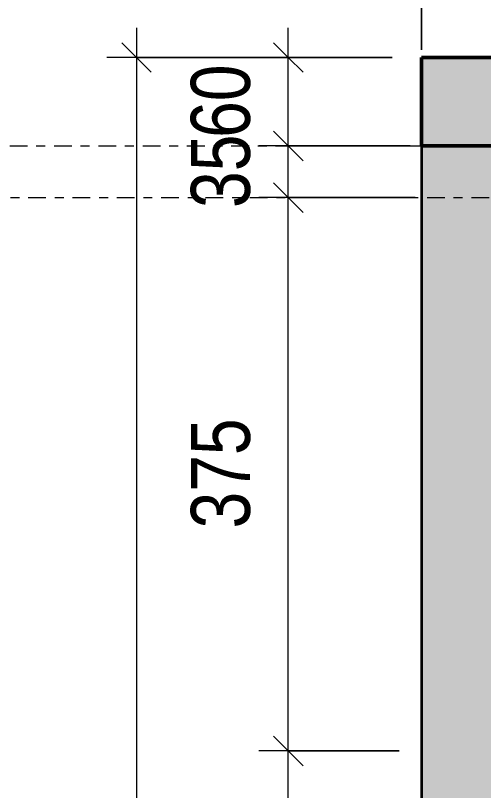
# Model space of a CAD drawing. Header units: millimetres. Extents: x -3813 to 49427, y -492 to 6205.
# Drawn here: x 5853 to 6170, y 1998 to 2523 of the extents above; entities that cross this region are included whole.
import ezdxf

# ---------------------------------------------------------------- set-up
doc = ezdxf.new("R2010")
doc.units = ezdxf.units.MM
doc.linetypes.add('Centre', pattern=[30, 12, -6, 6, -6])
for name, color, linetype, lineweight in [('A-_ANOT----_D', 7, 'Continuous', 9), ('A-_ANOT----_D-20', 7, 'Continuous', 9), ('A-_FLOR----_E', 7, 'Continuous', 18), ('A-_FLORLEVL_E', 7, 'Continuous', 9), ('A-_FLORPATT_E', 7, 'Continuous', 50), ('A-_WALL----_E', 1, 'Continuous', 18), ('A-_WALL----_H', 1, 'Continuous', 35)]:
    doc.layers.add(name, color=color, linetype=linetype, lineweight=lineweight)
doc.styles.add('Arial_1', font='arial.ttf', dxfattribs={"width": 0.8, "height": 40})
doc.dimstyles.new('BSS_Diagonal_2_0mm_Arial_Left', dxfattribs={"dimscale": 304.8, "dimtxt": 40.810376, "dimasz": 0.065617, "dimexe": 0.065617, "dimexo": 0.065617, "dimgap": 0.045932, "dimtad": 1, "dimdec": 0, "dimzin": 0, "dimdsep": 46, "dimtxsty": 'Arial_1', "dimblk1": 'OBLIQUE', "dimblk2": 'OBLIQUE', "dimsah": 1, "dimcen": 0.09, "dimdle": 0.065617, "dimazin": 0, "dimtfac": 1, "dimtdec": 4, "dimtix": 1, "dimtmove": 0, "dimatfit": 3, "dimfxl": 1, "dimtvp": 1, "dimtolj": 1, "dimtzin": 0, "dimarcsym": 2})
doc.dimstyles.new('BSS_Diagonal_2_0mm_Arial_Right', dxfattribs={"dimscale": 304.8, "dimtxt": 40.810376, "dimasz": 0.065617, "dimexe": 0.065617, "dimexo": 0.065617, "dimgap": 0.045932, "dimtad": 1, "dimdec": 0, "dimzin": 0, "dimdsep": 46, "dimtxsty": 'Arial_1', "dimblk1": 'OBLIQUE', "dimblk2": 'OBLIQUE', "dimsah": 1, "dimcen": 0.09, "dimdle": 0.065617, "dimazin": 0, "dimtfac": 1, "dimtdec": 4, "dimtix": 1, "dimtmove": 0, "dimatfit": 3, "dimfxl": 1, "dimtvp": 1, "dimtolj": 1, "dimtzin": 0, "dimarcsym": 2})

# ---------------------------------------------------------------- blocks, each defined once
blk = doc.blocks.new('DIMBLOCK71-ELEVATION C')
at = {"layer": 'A-_ANOT----_D-20', "lineweight": 18}
for p, q in [((6038.13, 2025), (6028.13, 2035)), ((6038.13, 2025), (6048.13, 2015)), ((6038.13, 1425), (6028.13, 1435)), ((6038.13, 1425), (6048.13, 1415))]:
    blk.add_line(p, q, dxfattribs=at)
at = {"layer": 'A-_ANOT----_D-20'}
for p, q in [((6113.21, 2025), (6018.13, 2025)), ((6038.13, 1425), (6038.13, 2025)), ((6038.13, 2025), (6113.21, 2025)), ((6094.67, 1425), (6018.13, 1425)), ((6038.13, 1425), (6094.67, 1425))]:
    blk.add_line(p, q, dxfattribs=at)
at = {"layer": 'A-_ANOT----_D-20', "color": 0, "insert": (5972.2, 1688.27), "char_height": 40, "width": 88.1504, "attachment_point": 1, "rotation": 90, "line_spacing_factor": 0.941778, "style": 'Arial_1'}
blk.add_mtext('600', dxfattribs=at)
blk = doc.blocks.new('_Oblique')
at = {"color": 0, "linetype": 'ByBlock', "lineweight": -2}
blk.add_line((-0.5, -0.5), (0.5, 0.5), dxfattribs=at)
blk = doc.blocks.new('DIMBLOCK72-ELEVATION C')
at = {"layer": 'A-_ANOT----_D-20', "lineweight": 18}
for p, q in [((6038.13, 2400), (6028.13, 2410)), ((6038.13, 2400), (6048.13, 2390)), ((6038.13, 2025), (6028.13, 2035)), ((6038.13, 2025), (6048.13, 2015))]:
    blk.add_line(p, q, dxfattribs=at)
at = {"layer": 'A-_ANOT----_D-20'}
for p, q in [((6124.13, 2400), (6018.13, 2400)), ((6038.13, 2025), (6038.13, 2400)), ((6038.13, 2400), (6124.13, 2400)), ((6113.21, 2025), (6018.13, 2025)), ((6038.13, 2025), (6113.21, 2025))]:
    blk.add_line(p, q, dxfattribs=at)
at = {"layer": 'A-_ANOT----_D-20', "color": 0, "insert": (5972.2, 2175.77), "char_height": 40, "width": 88.1504, "attachment_point": 1, "rotation": 90, "line_spacing_factor": 0.941778, "style": 'Arial_1'}
blk.add_mtext('375', dxfattribs=at)
blk = doc.blocks.new('DIMBLOCK73-ELEVATION C')
at = {"layer": 'A-_ANOT----_D-20', "lineweight": 18}
for p, q in [((6038.13, 2435), (6028.13, 2445)), ((6038.13, 2435), (6048.13, 2425)), ((6038.13, 2400), (6028.13, 2410)), ((6038.13, 2400), (6048.13, 2390))]:
    blk.add_line(p, q, dxfattribs=at)
at = {"layer": 'A-_ANOT----_D-20'}
for p, q in [((6120.7, 2435), (6018.13, 2435)), ((6038.13, 2400), (6038.13, 2435)), ((6038.13, 2435), (6120.7, 2435)), ((6124.13, 2400), (6018.13, 2400)), ((6038.13, 2400), (6124.13, 2400))]:
    blk.add_line(p, q, dxfattribs=at)
at = {"layer": 'A-_ANOT----_D-20', "color": 0, "insert": (5972.2, 2393.01), "char_height": 40, "width": 58.7669, "attachment_point": 1, "rotation": 90, "line_spacing_factor": 0.941778, "style": 'Arial_1'}
blk.add_mtext('35', dxfattribs=at)
blk = doc.blocks.new('DIMBLOCK74-ELEVATION C')
at = {"layer": 'A-_ANOT----_D-20'}
for p, q in [((6038.13, 2435), (6038.13, 2515)), ((6108.45, 2495), (6018.13, 2495)), ((6038.13, 2495), (6108.45, 2495)), ((6120.7, 2435), (6018.13, 2435)), ((6038.13, 2435), (6120.7, 2435))]:
    blk.add_line(p, q, dxfattribs=at)
at = {"layer": 'A-_ANOT----_D-20', "lineweight": 18}
for p, q in [((6038.13, 2495), (6028.13, 2505)), ((6038.13, 2495), (6048.13, 2485)), ((6038.13, 2435), (6028.13, 2445)), ((6038.13, 2435), (6048.13, 2425))]:
    blk.add_line(p, q, dxfattribs=at)
at = {"layer": 'A-_ANOT----_D-20', "color": 0, "insert": (5972.2, 2440.51), "char_height": 40, "width": 58.7669, "attachment_point": 1, "rotation": 90, "line_spacing_factor": 0.941778, "style": 'Arial_1'}
blk.add_mtext('60', dxfattribs=at)
blk = doc.blocks.new('DIMBLOCK101-ELEVATION C')
at = {"layer": 'A-_ANOT----_D-20'}
for p, q in [((6128.45, 2518.78), (6128.45, 2696.05)), ((6198.45, 2569.12), (6198.45, 2696.05)), ((6108.45, 2676.05), (6198.45, 2676.05)), ((6128.45, 2676.05), (6128.45, 2518.78)), ((6198.45, 2676.05), (6198.45, 2569.12))]:
    blk.add_line(p, q, dxfattribs=at)
at = {"layer": 'A-_ANOT----_D-20', "lineweight": 18}
for p, q in [((6128.45, 2676.05), (6138.45, 2686.05)), ((6198.45, 2676.05), (6208.45, 2686.05)), ((6128.45, 2676.05), (6118.45, 2666.05)), ((6198.45, 2676.05), (6188.45, 2666.05))]:
    blk.add_line(p, q, dxfattribs=at)
at = {"layer": 'A-_ANOT----_D-20', "color": 0, "insert": (6138.97, 2741.97), "char_height": 40, "width": 58.7669, "attachment_point": 1, "line_spacing_factor": 0.941778, "style": 'Arial_1'}
blk.add_mtext('70', dxfattribs=at)
blk = doc.blocks.new('DIMBLOCK105-ELEVATION C')
at = {"layer": 'A-_ANOT----_D-20'}
for p, q in [((6128.45, 2500.24), (6128.45, 2796.3)), ((9028.45, 2500.24), (9028.45, 2796.3)), ((6108.45, 2776.3), (9048.45, 2776.3)), ((6128.45, 2776.3), (6128.45, 2500.24)), ((9028.45, 2776.3), (9028.45, 2500.24))]:
    blk.add_line(p, q, dxfattribs=at)
at = {"layer": 'A-_ANOT----_D-20', "lineweight": 18}
for p, q in [((6128.45, 2776.3), (6138.45, 2786.3)), ((9028.45, 2776.3), (9038.45, 2786.3)), ((6128.45, 2776.3), (6118.45, 2766.3)), ((9028.45, 2776.3), (9018.45, 2766.3))]:
    blk.add_line(p, q, dxfattribs=at)
at = {"layer": 'A-_ANOT----_D-20', "color": 0, "insert": (7401.4, 2842.23), "char_height": 40, "width": 424.9302, "attachment_point": 1, "line_spacing_factor": 0.941778, "style": 'Arial_1'}
blk.add_mtext('EXTERNAL: 2900', dxfattribs=at)
blk = doc.blocks.new('DIMBLOCK106-ELEVATION C')
at = {"layer": 'A-_ANOT----_D-20'}
for p, q in [((5935.4, 2515), (5935.4, -180)), ((6108.45, 2495), (5915.4, 2495)), ((5935.4, 2495), (6108.45, 2495)), ((6113.21, -160), (5915.4, -160)), ((5935.4, -160), (6113.21, -160))]:
    blk.add_line(p, q, dxfattribs=at)
at = {"layer": 'A-_ANOT----_D-20', "lineweight": 18}
for p, q in [((5935.4, 2495), (5925.4, 2505)), ((5935.4, 2495), (5945.4, 2485)), ((5935.4, -160), (5925.4, -150)), ((5935.4, -160), (5945.4, -170))]:
    blk.add_line(p, q, dxfattribs=at)
at = {"layer": 'A-_ANOT----_D-20', "color": 0, "insert": (5869.47, 865.5), "char_height": 40, "width": 724.7923, "attachment_point": 1, "rotation": 90, "line_spacing_factor": 0.941778, "style": 'Arial_1'}
blk.add_mtext('PBU OVERALL HEIGHT: 2655', dxfattribs=at)

msp = doc.modelspace()

# ---------------------------------------------------------------- hatches: boundary and pattern name
at = {"layer": 'A-_FLORPATT_E', "lineweight": 18}
h = msp.add_hatch(color=256, dxfattribs=at)
h.paths.add_polyline_path([(7381.45, 2435), (7398.45, 2435), (7398.45, 2495), (6663.44, 2495), (6663.44, 2435), (7138.45, 2435)])
h.paths.add_polyline_path([(6178.45, 2435), (6643.47, 2435), (6643.47, 2495), (6128.45, 2495), (6128.45, 2435)])
h.paths.add_polyline_path([(8978.45, 2435), (9028.45, 2435), (9028.45, 2495), (8598.45, 2495), (8598.45, 2435), (8958.45, 2435)])
at = {"layer": 'A-_WALL----_H', "lineweight": 18}
msp.add_hatch(color=256, dxfattribs=at).paths.add_polyline_path([(6128.45, -160), (6178.45, -160), (6178.45, 2435), (6128.45, 2435), (6128.45, 436)])

# ---------------------------------------------------------------- linework, layer by layer
at = {"layer": 'A-_FLOR----_E', "lineweight": 50}
for p, q in [((6643.47, 2495), (6128.45, 2495)), ((6128.45, 2495), (6128.45, 2435)), ((6128.45, 2435), (6643.47, 2435))]:
    msp.add_line(p, q, dxfattribs=at)
at = {"layer": 'A-_FLORLEVL_E', "linetype": 'Centre'}
for p, q in [((5129.59, 2435), (9695.85, 2435)), ((5442.12, 2400), (9695.85, 2400))]:
    msp.add_line(p, q, dxfattribs=at)
at = {"layer": 'A-_WALL----_E', "lineweight": 35}
msp.add_line((6128.45, 2435), (6128.45, -160), dxfattribs=at)

# ---------------------------------------------------------------- dimensions: what is measured, and where the dimension line sits
at = {"layer": 'A-_ANOT----_D'}
for base, p1, p2, override, picture, middle in [((9028.45, 2776.3), (6128.45, 2480.24), (9028.45, 2480.24), {"dimpost": 'EXTERNAL:<>', "dimfxl": 2900}, 'DIMBLOCK105-ELEVATION C', (7578.45, 2810.72)), ((6198.45, 2676.05), (6128.45, 2498.78), (6198.45, 2549.12), {"dimpost": '<>', "dimfxl": 86.220177}, 'DIMBLOCK101-ELEVATION C', (6163.45, 2710.47))]:
    dim = msp.add_linear_dim(base=base, p1=p1, p2=p2, dimstyle='BSS_Diagonal_2_0mm_Arial_Right', override=override, dxfattribs=at)
    dim.commit()
    dim.dimension.update_dxf_attribs({"geometry": picture, "text_midpoint": middle})
for base, p1, p2, override, picture, middle in [((5935.4, -160), (6128.45, 2495), (6133.21, -160), {"dimpost": 'PBU OVERALL HEIGHT:<>', "dimfxl": 2655.004267}, 'DIMBLOCK106-ELEVATION C', (5900.71, 1167.5)), ((6038.13, 2495), (6100.7, 2435), (6128.45, 2495), {"dimpost": '<>', "dimfxl": 66.109203}, 'DIMBLOCK74-ELEVATION C', (6003.71, 2465)), ((6038.13, 2435), (6104.13, 2400), (6100.7, 2435), {"dimpost": '<>', "dimfxl": 35.168169}, 'DIMBLOCK73-ELEVATION C', (6003.69, 2417.5)), ((6038.13, 2400), (6133.21, 2025), (6104.13, 2400), {"dimpost": '<>', "dimfxl": 376.12595}, 'DIMBLOCK72-ELEVATION C', (6003.69, 2212.5)), ((6038.13, 2025), (6114.67, 1425), (6133.21, 2025), {"dimpost": '<>', "dimfxl": 600.286291}, 'DIMBLOCK71-ELEVATION C', (6003.71, 1725))]:
    dim = msp.add_linear_dim(base=base, p1=p1, p2=p2, angle=90, dimstyle='BSS_Diagonal_2_0mm_Arial_Left', override=override, dxfattribs=at)
    dim.commit()
    dim.dimension.update_dxf_attribs({"geometry": picture, "text_midpoint": middle})

doc.saveas('drawing.dxf')
